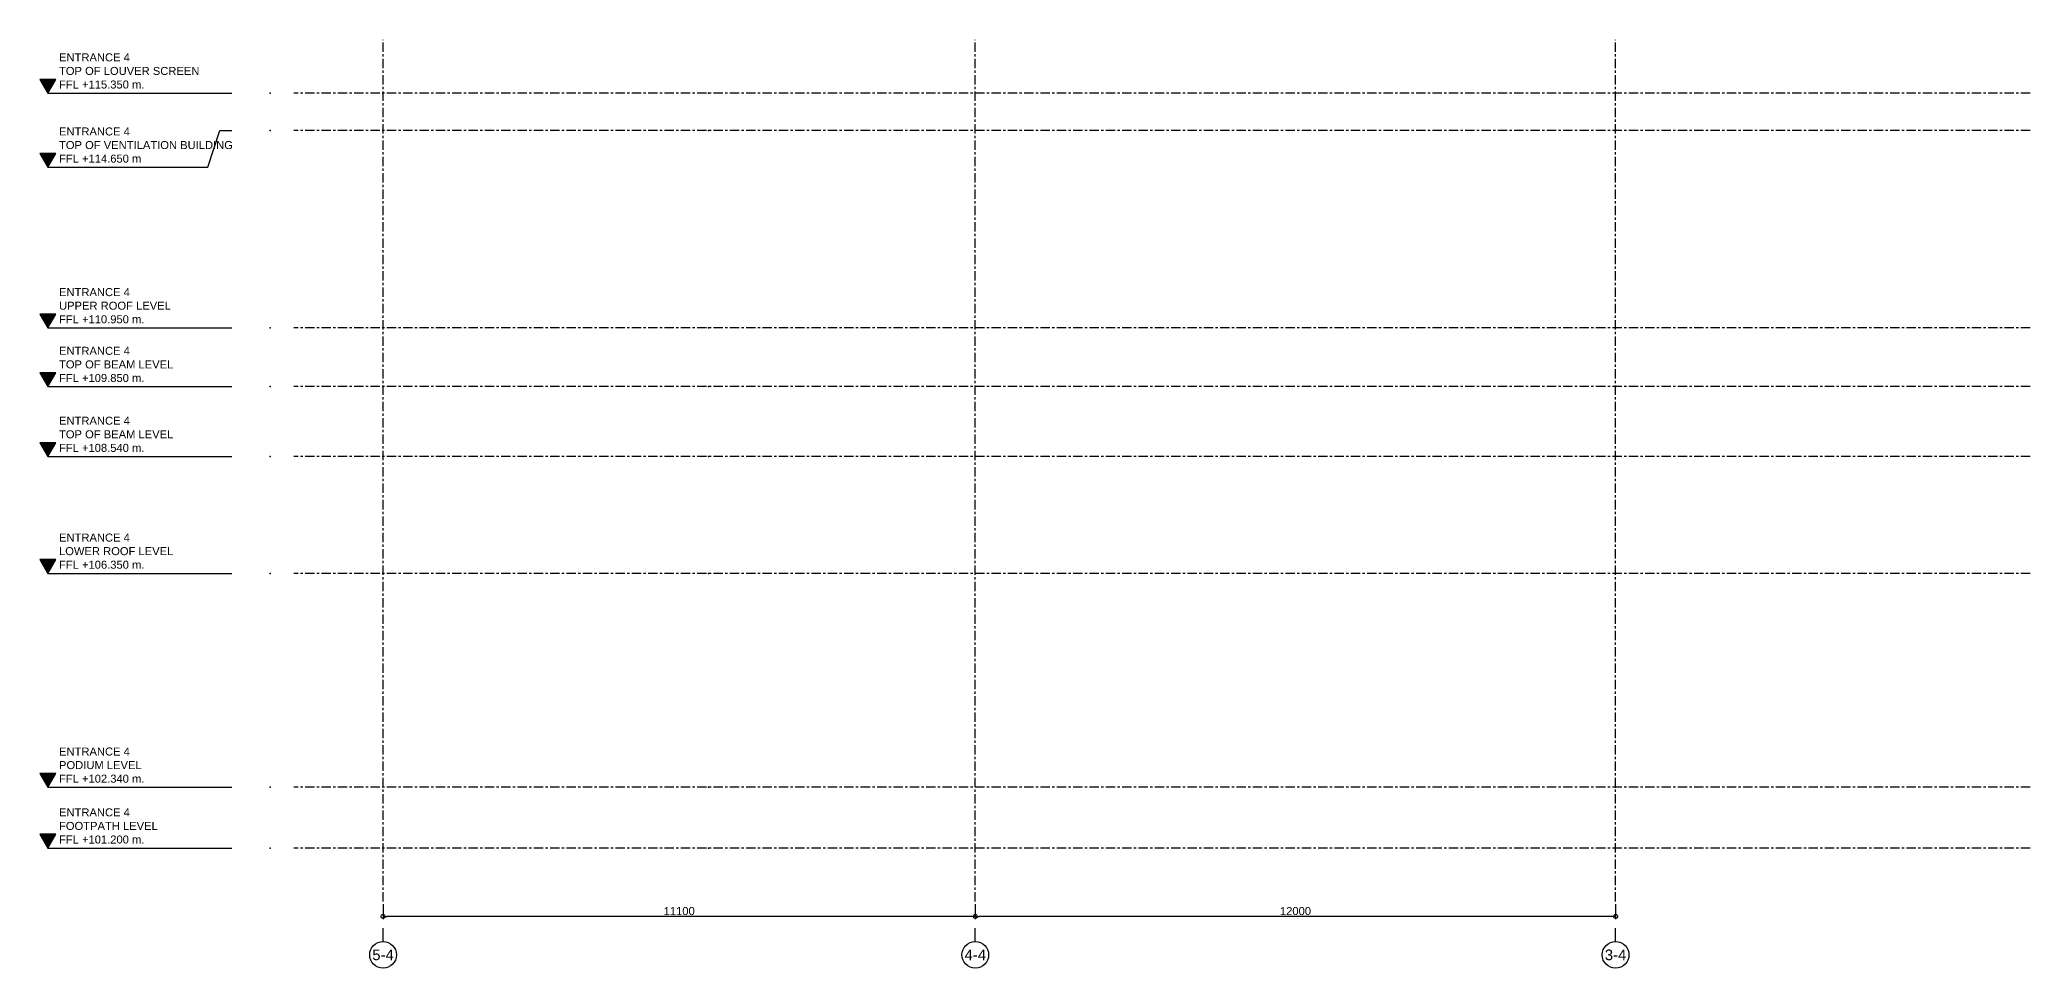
# Model space of a CAD drawing. Header units: millimetres. Extents: x -153298 to 620751, y -313239 to 250031.
# Drawn here: x 142677 to 179980, y 59817 to 77217 of the extents above; entities that cross this region are included whole.
import ezdxf
from ezdxf.enums import TextEntityAlignment as Align

# ---------------------------------------------------------------- set-up
doc = ezdxf.new("R2010")
doc.units = ezdxf.units.MM
doc.linetypes.add('CENTER', pattern=[2, 1.25, -0.25, 0.25, -0.25])
doc.linetypes.add('TA_GL_000.70000', pattern=[1.925, 0.7, -0.175, 0.175, -0.175, 0.7])
doc.layers.get('DEFPOINTS').update_dxf_attribs({"color": 250})
for name, color, linetype in [('000 - 0_SYM_DWG_GRID-BUBBLE_MAIN_COLOR_6', 6, 'Continuous'), ('000 - 0_SYM_DWG_GRIDLINE_MAIN_COLOR_251', 251, 'Continuous'), ('000 - 0_SYM_DWG_LEVEL_MAIN_COLOR_2', 2, 'Continuous'), ('000 - 0_SYM_DWG_LEVEL_TEXT', 3, 'Continuous'), ('000 - 0_SYM_DWG_SLOPE-SYM_TEXT_COLOR_3', 3, 'Continuous'), ('000 - D I M', 1, 'Continuous'), ('000 - GRID', 251, 'CENTER')]:
    doc.layers.add(name, color=color, linetype=linetype)
doc.styles.add('ARIAL', font='arial.ttf')
doc.styles.add('Arial_1', font='arial.ttf', dxfattribs={"height": 250})
doc.styles.add('FAMELINE_FOR_CKST', font='arial.ttf')
doc.styles.add('TA', font='', dxfattribs={"height": 4.5})
doc.styles.get('TA').set_extended_font_data('Cordia New')
doc.dimstyles.new('FAMELINE-CKST_C-C', dxfattribs={"dimtxt": 0.3, "dimasz": 0.15, "dimexe": 0.1, "dimexo": 0.1, "dimgap": 0.05, "dimtad": 1, "dimzin": 0, "dimdsep": 46, "dimtxsty": 'FAMELINE_FOR_CKST', "dimblk": 'ORIGIN', "dimblk1": 'ORIGIN', "dimblk2": 'ORIGIN', "dimsah": 1, "dimcen": 0.1, "dimdle": 0.1, "dimclrd": 256, "dimclre": 256, "dimclrt": 3, "dimadec": 0, "dimazin": 0, "dimtfac": 1, "dimtix": 1, "dimtmove": 2, "dimatfit": 3, "dimfxl": 1, "dimtolj": 1, "dimtzin": 0, "dimlwd": -1, "dimlwe": -1, "dimarcsym": 0})

# ---------------------------------------------------------------- blocks, each defined once
blk = doc.blocks.new('*U4759')
at = {"layer": '000 - 0_SYM_DWG_LEVEL_MAIN_COLOR_2'}
blk.add_hatch(color=256, dxfattribs=at).paths.add_polyline_path([(-80.41, 5.18), (-83.4, 0), (-86.39, 5.18)])
blk.add_point((0, 0))
at = {"layer": '000 - 0_SYM_DWG_GRIDLINE_MAIN_COLOR_251'}
blk.add_lwpolyline([(-83.4, 0), (-23.4, 0), (-18.9, 0), (-14.4, 0)], dxfattribs=at)
at = {"layer": '000 - 0_SYM_DWG_LEVEL_MAIN_COLOR_2', "lineweight": 25}
for p, q in [((-80.41, 5.18), (-86.39, 5.18)), ((-86.39, 5.18), (-83.4, 0)), ((-83.4, 0), (-80.41, 5.18))]:
    blk.add_line(p, q, dxfattribs=at)
at = {"layer": '000 - 0_SYM_DWG_LEVEL_TEXT', "style": 'Arial_1'}
for tag, p in [('LV_NAME_1', (-79.18, 11.92)), ('LV_NAME_2', (-79.19, 6.83)), ('LV_NAME_3', (-79.2, 1.74))]:
    blk.add_attdef(tag, p, '', height=3, dxfattribs=at)
blk = doc.blocks.new('*U4760')
at = {"layer": '000 - 0_SYM_DWG_LEVEL_MAIN_COLOR_2'}
blk.add_hatch(color=256, dxfattribs=at).paths.add_polyline_path([(-80.41, -8.61), (-83.4, -13.78), (-86.39, -8.61)])
blk.add_point((0, 0))
at = {"layer": '000 - 0_SYM_DWG_GRIDLINE_MAIN_COLOR_251'}
blk.add_lwpolyline([(-83.4, -13.78), (-23.4, -13.78), (-18.9, 0), (-14.4, 0)], dxfattribs=at)
at = {"layer": '000 - 0_SYM_DWG_LEVEL_MAIN_COLOR_2', "lineweight": 25}
for p, q in [((-80.41, -8.61), (-86.39, -8.61)), ((-86.39, -8.61), (-83.4, -13.78)), ((-83.4, -13.78), (-80.41, -8.61))]:
    blk.add_line(p, q, dxfattribs=at)
at = {"layer": '000 - 0_SYM_DWG_LEVEL_TEXT', "style": 'Arial_1'}
for tag, p in [('LV_NAME_1', (-79.18, -1.86)), ('LV_NAME_2', (-79.19, -6.95)), ('LV_NAME_3', (-79.2, -12.04))]:
    blk.add_attdef(tag, p, '', height=3, dxfattribs=at)
blk = doc.blocks.new('*U4761')
at = {"layer": '000 - 0_SYM_DWG_GRID-BUBBLE_MAIN_COLOR_6'}
blk.add_line((35, 0), (30, 0), dxfattribs=at)
blk.add_circle((40, 0), 5, dxfattribs=at)
at = {"layer": '000 - 0_SYM_DWG_GRIDLINE_MAIN_COLOR_251', "color": 0, "linetype": 'ByBlock', "ltscale": 5}
blk.add_line((20, 0), (-303, 0), dxfattribs=at)
at = {"layer": '000 - 0_SYM_DWG_GRIDLINE_MAIN_COLOR_251', "color": 3}
blk.add_point((-283, 0), dxfattribs=at)
at = {"layer": '000 - 0_SYM_DWG_GRIDLINE_MAIN_COLOR_251', "color": 0}
blk.add_point((0, 0), dxfattribs=at)
at = {"style": 'TA', "flags": 1}
blk.add_attdef('LOCATION', (6, -6), '', height=4.5, rotation=270, dxfattribs=at)
at = {"layer": '000 - 0_SYM_DWG_SLOPE-SYM_TEXT_COLOR_3', "style": 'ARIAL'}
blk.add_attdef('GRID-HEAD', text='', height=4, rotation=90, dxfattribs=at).set_placement((40, 0), align=Align.MIDDLE_CENTER)
blk = doc.blocks.new('*U4762')
at = {"layer": '000 - 0_SYM_DWG_GRID-BUBBLE_MAIN_COLOR_6'}
blk.add_line((35, 0), (30, 0), dxfattribs=at)
blk.add_circle((40, 0), 5, dxfattribs=at)
at = {"layer": '000 - 0_SYM_DWG_GRIDLINE_MAIN_COLOR_251', "color": 0, "linetype": 'ByBlock', "ltscale": 5}
blk.add_line((20, 0), (-303, 0), dxfattribs=at)
at = {"layer": '000 - 0_SYM_DWG_GRIDLINE_MAIN_COLOR_251', "color": 3}
blk.add_point((-283, 0), dxfattribs=at)
at = {"layer": '000 - 0_SYM_DWG_GRIDLINE_MAIN_COLOR_251', "color": 0}
blk.add_point((0, 0), dxfattribs=at)
at = {"style": 'TA', "flags": 1}
blk.add_attdef('LOCATION', (6, -6), '', height=4.5, rotation=270, dxfattribs=at)
at = {"layer": '000 - 0_SYM_DWG_SLOPE-SYM_TEXT_COLOR_3', "style": 'ARIAL'}
blk.add_attdef('GRID-HEAD', text='', height=4, rotation=90, dxfattribs=at).set_placement((40, 0), align=Align.MIDDLE_CENTER)
blk = doc.blocks.new('*U4763')
at = {"layer": '000 - 0_SYM_DWG_GRIDLINE_MAIN_COLOR_251', "color": 0, "linetype": 'ByBlock', "ltscale": 5}
blk.add_line((155.4, 0), (-495.4, 0), dxfattribs=at)
at = {"layer": '000 - 0_SYM_DWG_GRIDLINE_MAIN_COLOR_251', "color": 3}
blk.add_point((-340, 0), dxfattribs=at)
at = {"layer": '000 - 0_SYM_DWG_GRIDLINE_MAIN_COLOR_251', "color": 0}
blk.add_point((0, 0), dxfattribs=at)
at = {"style": 'TA', "flags": 1}
blk.add_attdef('LOCATION', (6, -6), '', height=4.5, rotation=270, dxfattribs=at)
blk = doc.blocks.new('_Origin')
at = {"color": 0, "linetype": 'ByBlock', "lineweight": -2}
blk.add_line((0, 0), (-1, 0), dxfattribs=at)
blk.add_circle((0, 0), 0.5, dxfattribs=at)
blk = doc.blocks.new('*D4766')
at = {"layer": '000 - D I M', "transparency": 16777216}
for p, q in [((160210, 61017), (160210, 60736)), ((172210, 61017), (172210, 60736)), ((172135, 60786), (160285, 60786))]:
    blk.add_line(p, q, dxfattribs=at)
at = {"layer": 'DEFPOINTS', "color": 0, "transparency": 16777216}
for p in [(160210, 61067), (172210, 61067), (160210, 60786)]:
    blk.add_point(p, dxfattribs=at)
at = {"layer": '000 - D I M', "transparency": 16777216, "xscale": 75, "yscale": 75, "zscale": 75, "rotation": 180}
blk.add_blockref('_Origin', (160210, 60786), dxfattribs=at)
at = {"layer": '000 - D I M', "transparency": 16777216, "xscale": 75, "yscale": 75, "zscale": 75}
blk.add_blockref('_Origin', (172210, 60786), dxfattribs=at)
at = {"layer": '000 - D I M', "transparency": 16777216, "insert": (166210, 60887), "char_height": 150, "attachment_point": 5, "style": 'FAMELINE_FOR_CKST'}
blk.add_mtext('\\A1;12000', dxfattribs=at)
blk = doc.blocks.new('*D4767')
at = {"layer": '000 - D I M', "transparency": 16777216}
for p, q in [((149110, 61017), (149110, 60736)), ((160210, 61017), (160210, 60736)), ((160135, 60786), (149185, 60786))]:
    blk.add_line(p, q, dxfattribs=at)
at = {"layer": 'DEFPOINTS', "color": 0, "transparency": 16777216}
for p in [(149110, 61067), (160210, 61067), (149110, 60786)]:
    blk.add_point(p, dxfattribs=at)
at = {"layer": '000 - D I M', "transparency": 16777216, "xscale": 75, "yscale": 75, "zscale": 75, "rotation": 180}
blk.add_blockref('_Origin', (149110, 60786), dxfattribs=at)
at = {"layer": '000 - D I M', "transparency": 16777216, "xscale": 75, "yscale": 75, "zscale": 75}
blk.add_blockref('_Origin', (160210, 60786), dxfattribs=at)
at = {"layer": '000 - D I M', "transparency": 16777216, "insert": (154660, 60887), "char_height": 150, "attachment_point": 5, "style": 'FAMELINE_FOR_CKST'}
blk.add_mtext('\\A1;11100', dxfattribs=at)

msp = doc.modelspace()

# ---------------------------------------------------------------- block references
at = {"color": 6, "xscale": 50, "yscale": 50, "zscale": 50}
for name, p, values in [('*U4759', (146996.4444, 76216.82), {'LV_NAME_1': 'ENTRANCE 4', 'LV_NAME_2': 'TOP OF LOUVER SCREEN', 'LV_NAME_3': 'FFL +115.350 m.'}), ('*U4760', (146996.4444, 75516.82), {'LV_NAME_1': 'ENTRANCE 4', 'LV_NAME_2': 'TOP OF VENTILATION BUILDING', 'LV_NAME_3': 'FFL +114.650 m'}), ('*U4759', (146996.4444, 71816.82), {'LV_NAME_1': 'ENTRANCE 4', 'LV_NAME_2': 'UPPER ROOF LEVEL', 'LV_NAME_3': 'FFL +110.950 m.'}), ('*U4759', (146996.4444, 70716.82), {'LV_NAME_1': 'ENTRANCE 4', 'LV_NAME_2': 'TOP OF BEAM LEVEL', 'LV_NAME_3': 'FFL +109.850 m.'}), ('*U4759', (146996.4444, 69406.82), {'LV_NAME_1': 'ENTRANCE 4', 'LV_NAME_2': 'TOP OF BEAM LEVEL', 'LV_NAME_3': 'FFL +108.540 m.'}), ('*U4759', (146996.4444, 67216.82), {'LV_NAME_1': 'ENTRANCE 4', 'LV_NAME_2': 'LOWER ROOF LEVEL', 'LV_NAME_3': 'FFL +106.350 m.'}), ('*U4759', (146996.4444, 63206.82), {'LV_NAME_1': 'ENTRANCE 4', 'LV_NAME_2': 'PODIUM LEVEL', 'LV_NAME_3': 'FFL +102.340 m.'}), ('*U4759', (146996.4444, 62066.82), {'LV_NAME_1': 'ENTRANCE 4', 'LV_NAME_2': 'FOOTPATH LEVEL', 'LV_NAME_3': 'FFL +101.200 m.'})]:
    msp.add_blockref(name, p, dxfattribs=at).add_auto_attribs(values)
at = {"layer": '000 - GRID', "linetype": 'TA_GL_000.70000', "xscale": 50, "yscale": 50, "zscale": 50, "rotation": 270}
for name, p, values in [('*U4762', (149109.8875, 62066.82), {'GRID-HEAD': '5-4'}), ('*U4761', (160209.8875, 62066.82), {'GRID-HEAD': '4-4'}), ('*U4761', (172209.8875, 62066.82), {'GRID-HEAD': '3-4'})]:
    msp.add_blockref(name, p, dxfattribs=at).add_auto_attribs(values)
at = {"layer": '000 - GRID', "linetype": 'TA_GL_000.70000', "xscale": -50.00000000000043, "yscale": 50.00000000000043, "zscale": 50.00000000000043, "rotation": 180}
for p in [(172209.8875, 76216.82), (172209.8875, 75516.82), (172209.8875, 71816.82), (172209.8875, 70716.82), (172209.8875, 69406.82), (172209.8875, 67216.82), (172209.8875, 63206.82), (172209.8875, 62066.82)]:
    msp.add_blockref('*U4763', p, dxfattribs=at)

# ---------------------------------------------------------------- dimensions: what is measured, and where the dimension line sits
at = {"layer": '000 - D I M'}
for base, p1, p2, picture, middle in [((149109.8875, 60785.57), (160209.8875, 61066.82), (149109.8875, 61066.82), '*D4767', (154659.8875, 60887.156)), ((160209.8875, 60785.57), (172209.8875, 61066.82), (160209.8875, 61066.82), '*D4766', (166209.8875, 60887.156))]:
    dim = msp.add_linear_dim(base=base, p1=p1, p2=p2, dimstyle='FAMELINE-CKST_C-C', override={"dimscale": 500, "dimdec": 0, "dimlfac": 1}, dxfattribs=at)
    dim.commit()
    dim.dimension.update_dxf_attribs({"geometry": picture, "text_midpoint": middle})

doc.saveas('drawing.dxf')
